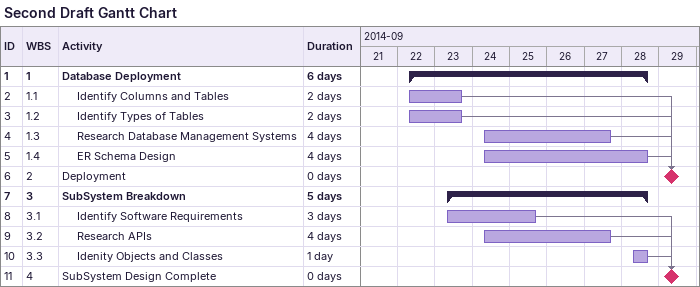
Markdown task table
Second Draft Gantt Chart

| ID | WBS | Task | Duration | Start | Finish | Predecessors |
|---|---|---|---|---|---|---|
| 1 | 1 | **Database Deployment** | 6d | 2014-09-22 | 2014-09-28 |  |
| 2 | 1.1 | Identify Columns and Tables | 2d | 2014-09-22 | 2014-09-23 |  |
| 3 | 1.2 | Identify Types of Tables | 2d | 2014-09-22 | 2014-09-23 |  |
| 4 | 1.3 | Research Database Management Systems | 4d | 2014-09-24 | 2014-09-27 |  |
| 5 | 1.4 | ER Schema Design | 4d | 2014-09-24 | 2014-09-28 |  |
| 6 | 2 | Deployment | 0d | 2014-09-29 | 2014-09-29 | 2, 3, 4, 5 |
| 7 | 3 | **SubSystem Breakdown** | 5d | 2014-09-23 | 2014-09-28 |  |
| 8 | 3.1 | Identify Software Requirements | 3d | 2014-09-23 | 2014-09-25 |  |
| 9 | 3.2 | Research APIs | 4d | 2014-09-24 | 2014-09-27 |  |
| 10 | 3.3 | Idenity Objects and Classes | 1d | 2014-09-28 | 2014-09-28 |  |
| 11 | 4 | SubSystem Design Complete | 0d | 2014-09-29 | 2014-09-29 | 8, 9, 10 |
